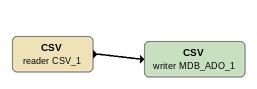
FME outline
CSV (reader CSV_1)
    -> CSV (writer MDB_ADO_1)
CSV (writer MDB_ADO_1)
